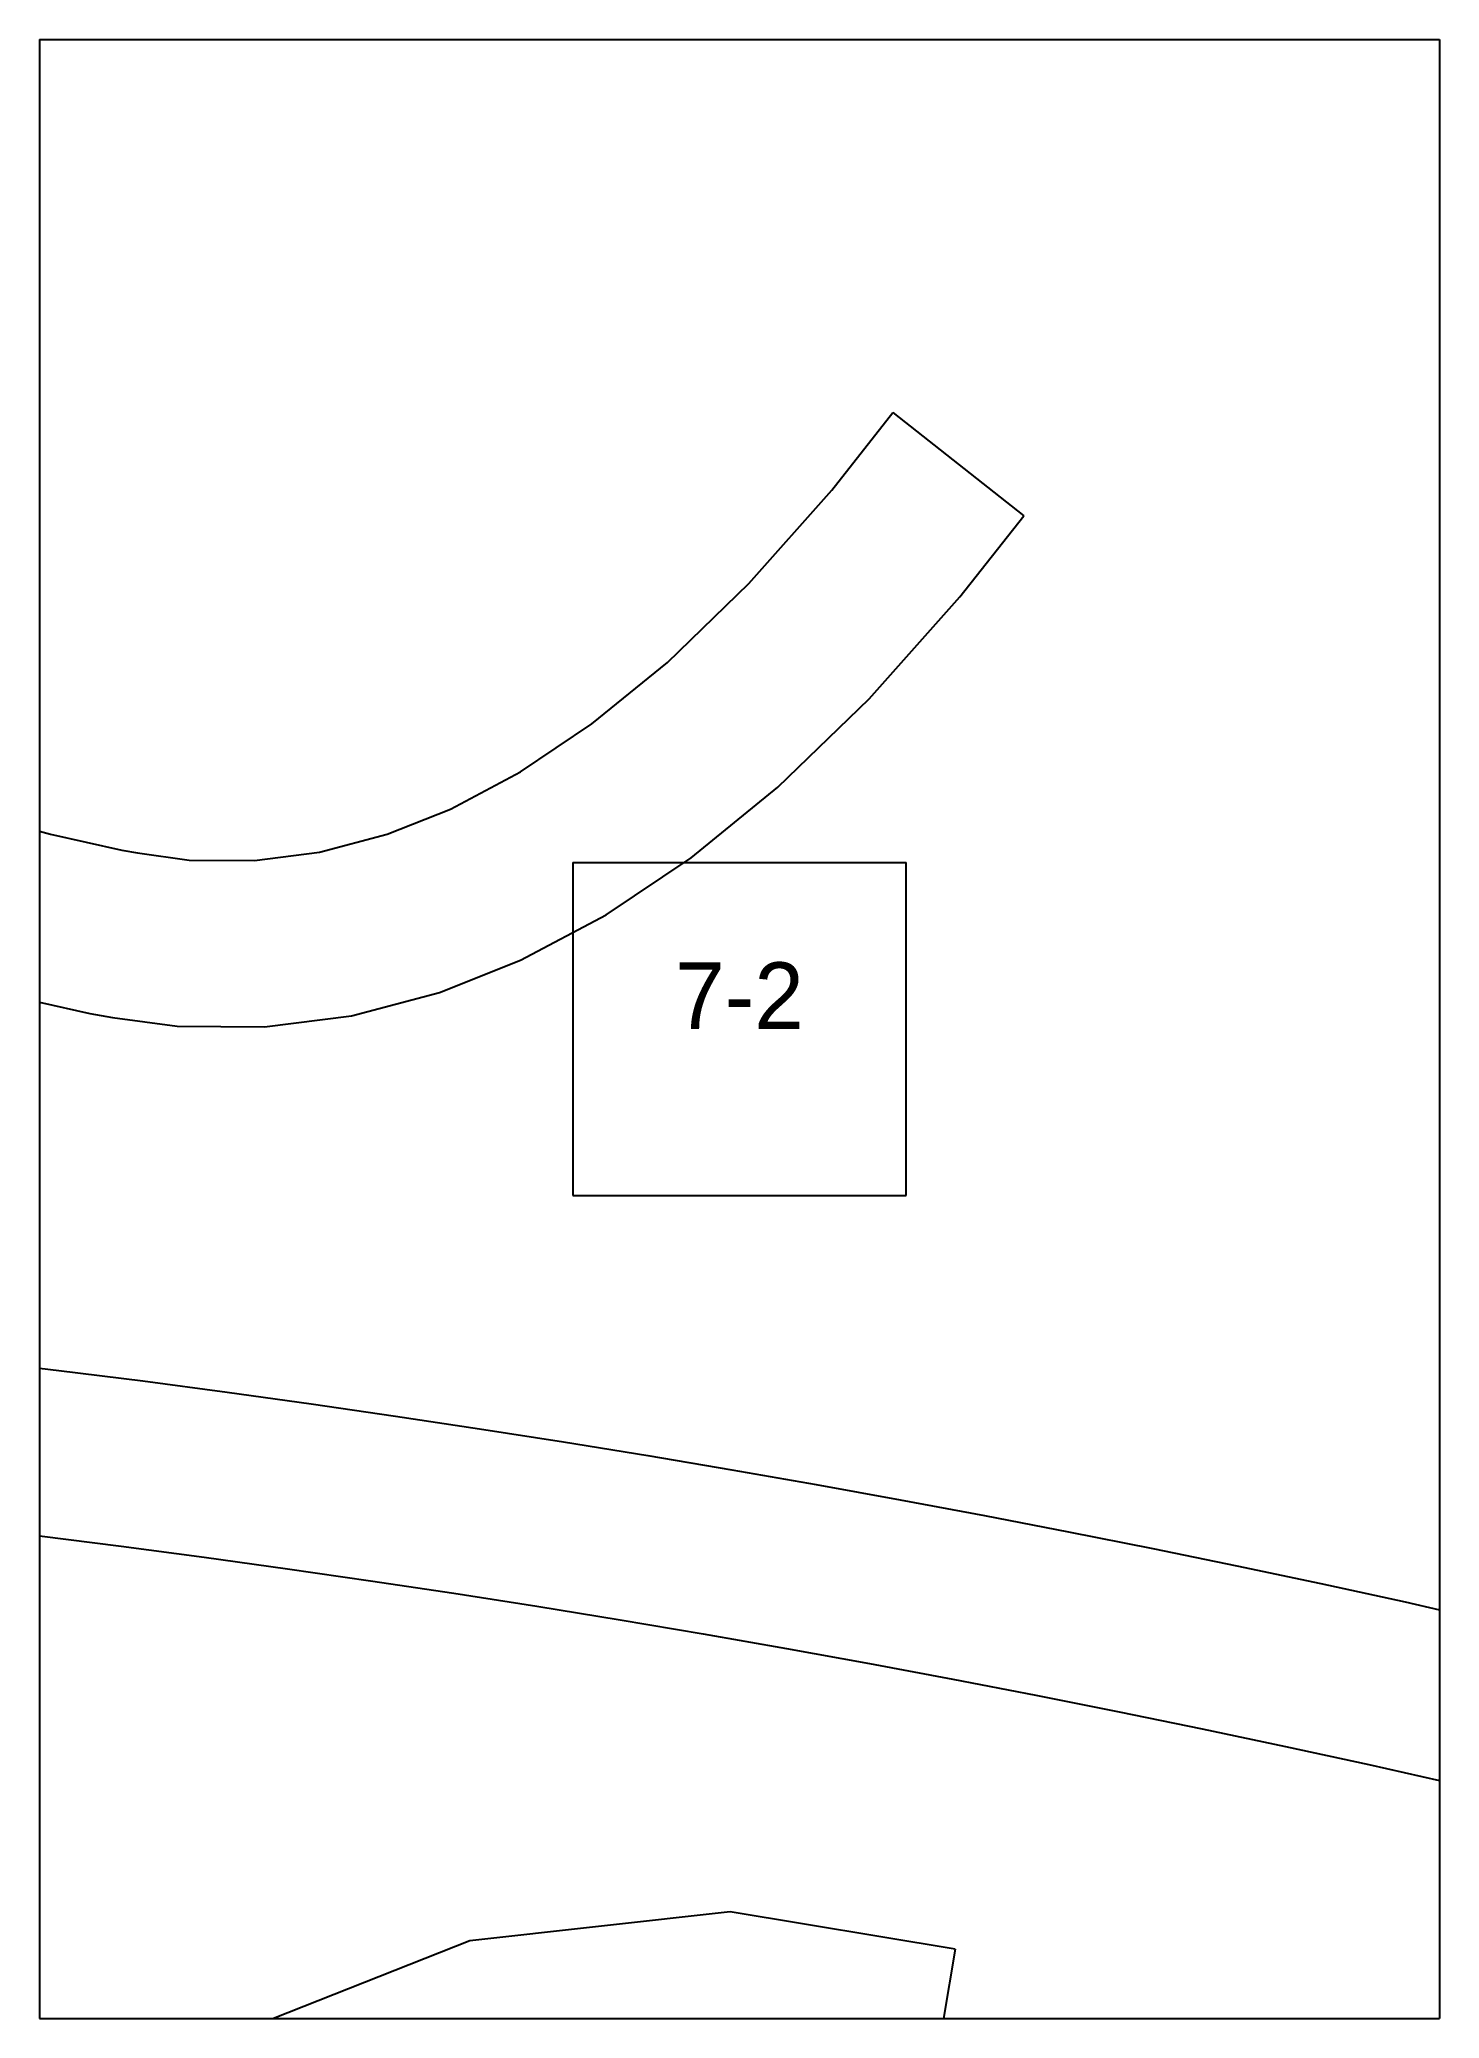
# Paper-space layout 'Plan 7-2' of a CAD drawing. Header units: metres, sheet in millimetres. Extents: x 0 to 210, y 0 to 297.
# The model-space entities are those that its viewports show. They can reach past a viewport. Long polylines and large blocks are cut down to what shows.
import ezdxf
from ezdxf.enums import TextEntityAlignment as Align

# ---------------------------------------------------------------- set-up
doc = ezdxf.new("R2010")
doc.units = ezdxf.units.M
for name, color, linetype in [('default', 7, 'Continuous'), ('TEXTLAYER', 7, 'Continuous'), ('VIEWPORTS', 7, 'Continuous')]:
    doc.layers.add(name, color=color, linetype=linetype)

msp = doc.modelspace()

# ---------------------------------------------------------------- linework, layer by layer
at = {"color": 9}
for p, q in [((210, -1485), (210, -1782)), ((210, -1485), (210, -1782)), ((420, -1485), (420, -1782)), ((420, -1485), (420, -1782)), ((0, -1782), (210, -1782)), ((0, -1782), (210, -1782)), ((210, -1782), (420, -1782)), ((210, -1782), (210, -2079)), ((210, -1782), (420, -1782)), ((210, -1782), (210, -2079)), ((420, -1782), (630, -1782)), ((420, -1782), (420, -2079)), ((420, -1782), (630, -1782)), ((420, -1782), (420, -2079)), ((290, -1905.5), (340, -1905.5)), ((290, -1905.5), (290, -1955.5)), ((340, -1955.5), (340, -1905.5)), ((290, -1955.5), (340, -1955.5)), ((0, -2079), (210, -2079)), ((0, -2079), (210, -2079)), ((210, -2079), (420, -2079)), ((210, -2079), (210, -2376)), ((210, -2079), (420, -2079)), ((210, -2079), (210, -2376)), ((420, -2079), (630, -2079)), ((420, -2079), (420, -2376)), ((420, -2079), (630, -2079)), ((420, -2079), (420, -2376))]:
    msp.add_line(p, q, dxfattribs=at)
at = {"layer": 'default', "color": 7, "linetype": 'Continuous'}
for p, q in [((328.87, -1849.61), (338.02, -1837.99)), ((338.02, -1837.99), (357.65, -1853.47)), ((338.02, -1837.99), (338.02, -1837.99)), ((316.42, -1863.66), (328.87, -1849.61)), ((348.05, -1865.65), (357.65, -1853.47)), ((357.65, -1853.47), (357.65, -1853.47)), ((304.18, -1875.49), (316.42, -1863.66)), ((334.47, -1880.96), (348.05, -1865.65)), ((292.86, -1884.7), (304.18, -1875.49)), ((320.77, -1894.19), (334.47, -1880.96)), ((282.13, -1891.9), (292.86, -1884.7)), ((271.64, -1897.49), (282.13, -1891.9)), ((307.73, -1904.8), (320.77, -1894.19)), ((262.15, -1901.27), (271.64, -1897.49)), ((200.73, -1898.29), (211.62, -1901.25)), ((211.62, -1901.25), (222.34, -1903.65)), ((222.34, -1903.65), (224.71, -1904.05)), ((251.97, -1903.98), (262.15, -1901.27)), ((224.71, -1904.05), (232.46, -1905.14)), ((232.46, -1905.14), (242.24, -1905.22)), ((242.24, -1905.22), (251.97, -1903.98)), ((294.98, -1913.35), (307.73, -1904.8)), ((282.14, -1920.18), (294.98, -1913.35)), ((270, -1925), (282.14, -1920.18)), ((205.6, -1925.51), (217.54, -1928.19)), ((256.78, -1928.51), (270, -1925)), ((217.54, -1928.19), (220.96, -1928.76)), ((220.96, -1928.76), (230.66, -1930.07)), ((230.66, -1930.07), (243.72, -1930.18)), ((243.72, -1930.18), (256.78, -1928.51)), ((200.26, -1980.2), (212.89, -1981.73)), ((212.89, -1981.73), (225.51, -1983.33)), ((225.51, -1983.33), (238.13, -1985.01)), ((238.13, -1985.01), (250.75, -1986.76)), ((250.75, -1986.76), (263.38, -1988.59)), ((263.38, -1988.59), (276, -1990.5)), ((276, -1990.5), (288.62, -1992.48)), ((288.62, -1992.48), (301.25, -1994.53)), ((301.25, -1994.53), (313.87, -1996.66)), ((313.87, -1996.66), (326.49, -1998.87)), ((326.49, -1998.87), (339.12, -2001.16)), ((339.12, -2001.16), (351.74, -2003.52)), ((351.74, -2003.52), (364.36, -2005.96)), ((197.26, -2005.02), (209.74, -2006.53)), ((209.74, -2006.53), (222.22, -2008.12)), ((364.36, -2005.96), (376.99, -2008.48)), ((222.22, -2008.12), (234.69, -2009.77)), ((234.69, -2009.77), (247.17, -2011.51)), ((376.99, -2008.48), (389.61, -2011.07)), ((247.17, -2011.51), (259.65, -2013.31)), ((259.65, -2013.31), (272.13, -2015.19)), ((389.61, -2011.07), (402.23, -2013.74)), ((272.13, -2015.19), (284.61, -2017.15)), ((402.23, -2013.74), (414.86, -2016.5)), ((414.86, -2016.5), (427.48, -2019.33)), ((284.61, -2017.15), (297.08, -2019.18)), ((297.08, -2019.18), (309.56, -2021.29)), ((309.56, -2021.29), (322.04, -2023.47)), ((322.04, -2023.47), (334.52, -2025.73)), ((334.52, -2025.73), (347, -2028.07)), ((347, -2028.07), (359.48, -2030.48)), ((359.48, -2030.48), (371.95, -2032.96)), ((371.95, -2032.96), (384.43, -2035.53)), ((384.43, -2035.53), (396.91, -2038.17)), ((396.91, -2038.17), (409.39, -2040.89)), ((409.39, -2040.89), (421.87, -2043.69)), ((313.61, -2063.01), (274.56, -2067.33)), ((347.36, -2068.62), (313.61, -2063.01)), ((274.56, -2067.33), (239.13, -2081.37)), ((347.36, -2068.62), (343.2, -2093.27))]:
    msp.add_line(p, q, dxfattribs=at)

# ---------------------------------------------------------------- texts
at = {"layer": 'TEXTLAYER', "color": 1}
msp.add_text('7-2', height=10, dxfattribs=at).set_placement((315, -1930.5), align=Align.CENTER)

psp = doc.layouts.new('Plan 7-2')

# ---------------------------------------------------------------- viewports
at = {"layer": 'VIEWPORTS'}
psp.add_viewport(center=(105, 148.5), size=(210, 297), view_center_point=(315, -1930.5), view_height=297, dxfattribs=at)

doc.saveas('drawing.dxf')
